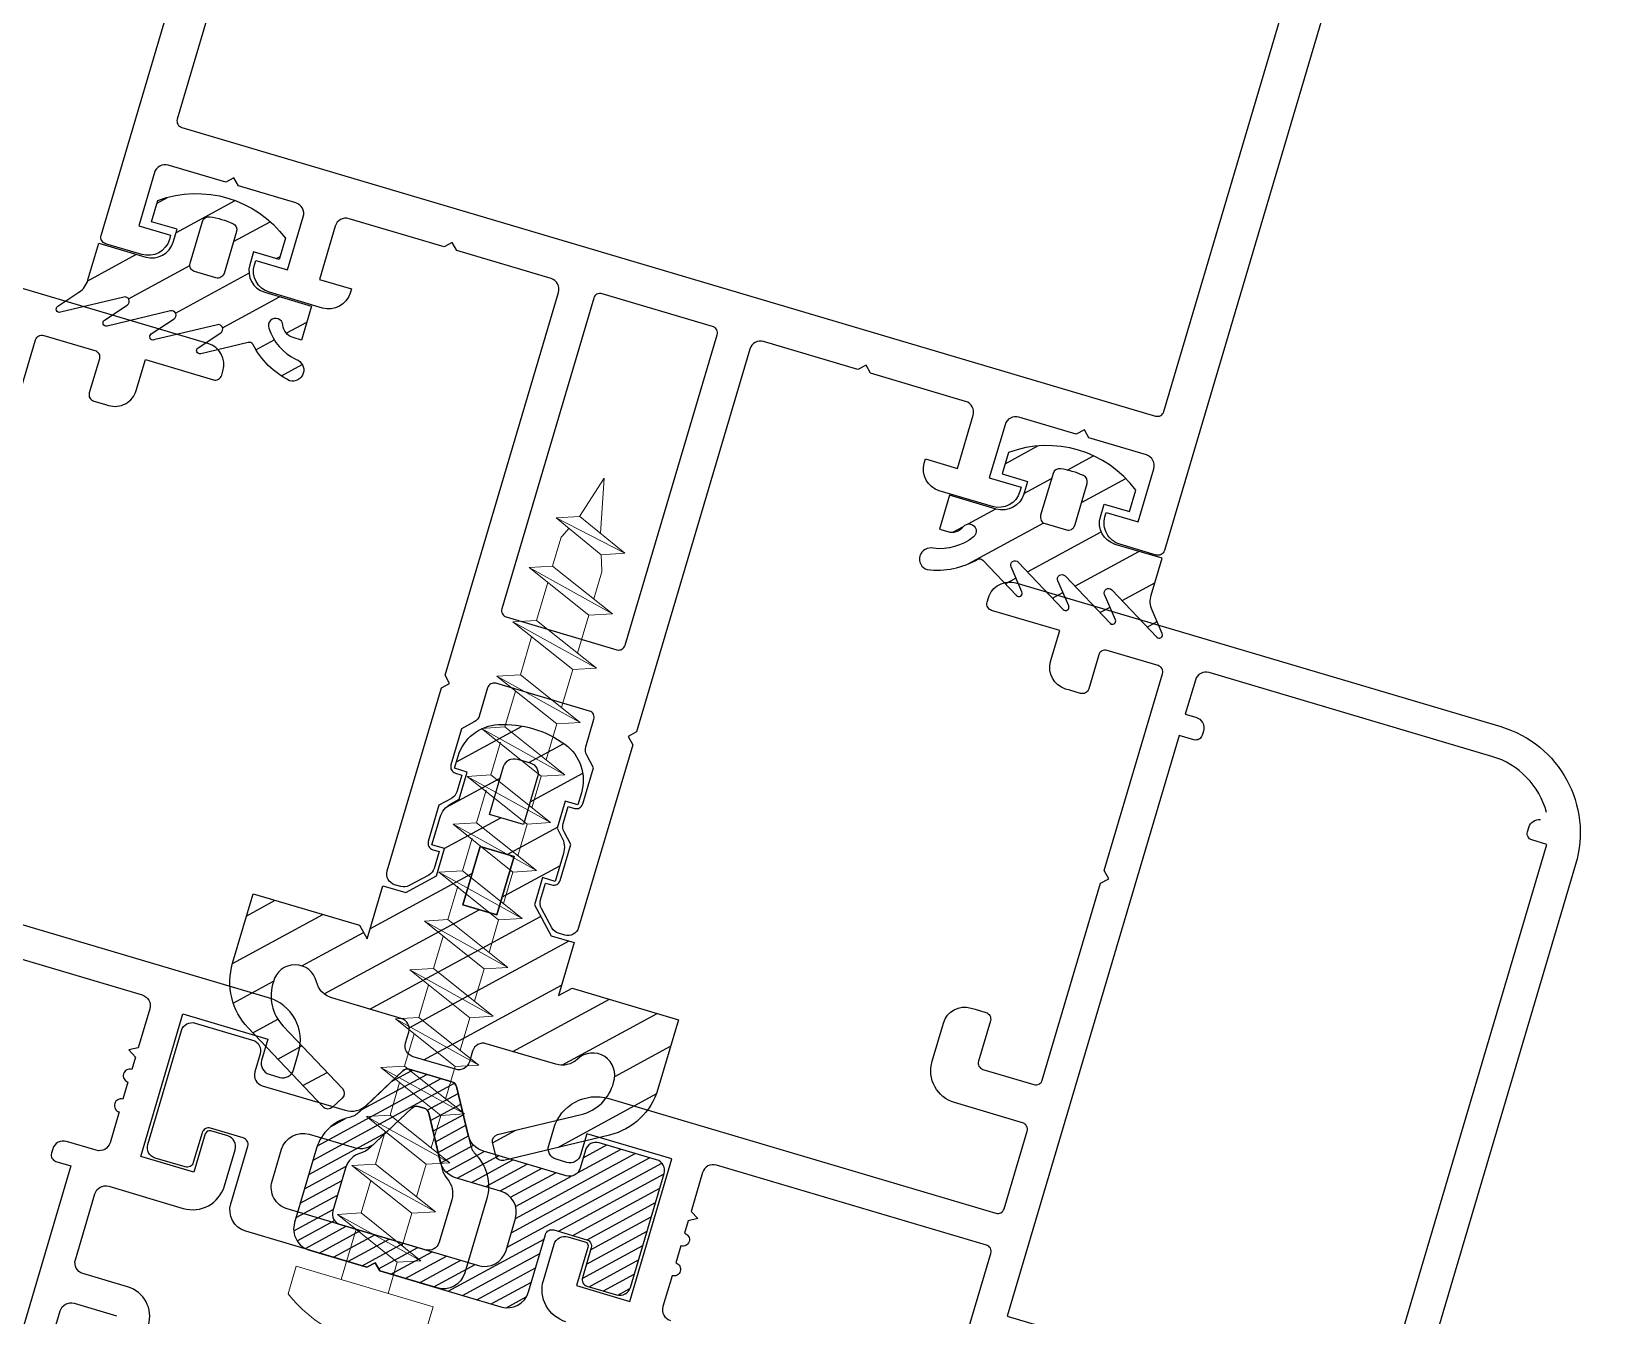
# Model space of a CAD drawing. Header units: millimetres. Extents: x 62878 to 70819, y -67946 to -61850.
# Drawn here: x 67049.31 to 67056.39, y -67027.16 to -67021.37 of the extents above; entities that cross this region are included whole.
import ezdxf

# ---------------------------------------------------------------- set-up
doc = ezdxf.new("R2010")
doc.units = ezdxf.units.MM
doc.layers.add('DOGRAMA', color=171, linetype='Continuous', lineweight=0)
pattern_1 = [(28.49895813237898, (66948.84403306528, -66984.1497332581), (-0.075746416285702, 0.1395135940325284), [])]

# ---------------------------------------------------------------- blocks, each defined once
blk = doc.blocks.new('a2we')
at = {"lineweight": 5, "ltscale": 0.5}
for p, q in [((-196.0144480926461, -415.2868589025547), (-196.5925912144022, -417.2488821181558)), ((-196.0144480926461, -415.2868589025547), (-195.4639709594615, -417.7110762494052)), ((-197.5747968978259, -417.6063757508618), (-196.5747276986959, -417.2423803302317)), ((-196.5747276986959, -417.2423803302317), (-194.1582851917165, -418.2620245979042)), ((-194.1582851917165, -418.2620245979042), (-197.5747968978259, -417.6063757508618)), ((-195.1583543907882, -418.6260200186506), (-197.5747968978259, -417.6063757508618)), ((-196.8896500078097, -417.895480952812), (-197.0961171580722, -418.3448917148726)), ((-197.1143788935161, -419.7428166739272), (-197.1143788935161, -418.4283854465556)), ((-194.1582851917165, -418.2620245979042), (-195.1583543907882, -418.6260200186506)), ((-195.1583543907882, -418.6260200186506), (-194.9264251741961, -419.2953524503964)), ((-194.9154016761394, -420.634479622855), (-194.9154016761394, -419.3608343693425)), ((-198.1144480926461, -420.1068120946153), (-197.1143788935161, -419.7428166739268)), ((-194.9154016761721, -421.4039929561312), (-198.1144480926461, -420.1068120946153)), ((-193.9153324771005, -421.0399975355008), (-198.1144480926461, -420.1068120946153)), ((-197.1143788935161, -419.7428166739268), (-193.9153324771005, -421.0399975355008)), ((-197.1143788935161, -419.7428166739268), (-193.9153324771005, -421.0399975355008)), ((-197.1143788935161, -422.2969096404012), (-197.1143788935162, -420.512330007273)), ((-193.9153324771005, -421.0399975355008), (-194.9154016761721, -421.4039929561312)), ((-194.9154016761721, -423.1885725893157), (-194.9154016761721, -421.4039929561312)), ((-198.1144480926461, -422.6609050610894), (-197.1143788935161, -422.2969096404012)), ((-197.1143788935161, -422.2969096404012), (-193.9153324771005, -423.594090501975)), ((-197.1143788935161, -422.2969096404012), (-193.9153324771005, -423.594090501975)), ((-194.9154016761721, -423.9580859226053), (-198.1144480926461, -422.6609050610894)), ((-193.9153324771005, -423.594090501975), (-198.1144480926461, -422.6609050610894)), ((-197.1143788935161, -424.8510026068752), (-197.1143788935162, -423.0664229737469)), ((-193.9153324771005, -423.594090501975), (-194.9154016761721, -423.9580859226053)), ((-194.9154016761721, -425.7426655557898), (-194.9154016761721, -423.9580859226053)), ((-198.1144480926461, -425.2149980275636), (-197.1143788935161, -424.8510026068752)), ((-194.9154016761721, -426.5121788890793), (-198.1144480926461, -425.2149980275636)), ((-193.9153324771005, -426.1481834684492), (-198.1144480926461, -425.2149980275636)), ((-197.1143788935161, -424.8510026068752), (-193.9153324771005, -426.1481834684492)), ((-197.1143788935161, -424.8510026068752), (-193.9153324771005, -426.1481834684492)), ((-197.1143788935161, -427.3050955733496), (-197.1143788935162, -425.6205159402211)), ((-193.9153324771005, -426.1481834684492), (-194.9154016761721, -426.5121788890793)), ((-194.9154016761721, -428.1967585222638), (-194.9154016761721, -426.5121788890793)), ((-198.1144480926461, -427.669090994038), (-197.1143788935161, -427.3050955733496)), ((-197.1143788935161, -427.3050955733496), (-193.9153324771005, -428.6022764349236)), ((-197.1143788935161, -427.3050955733496), (-193.9153324771005, -428.6022764349236)), ((-194.9154016761721, -428.9662718555534), (-198.1144480926461, -427.669090994038)), ((-193.9153324771005, -428.6022764349236), (-198.1144480926461, -427.669090994038)), ((-197.1143788935161, -429.5591885398237), (-197.1143788935161, -428.0237477951896)), ((-193.9153324771005, -428.6022764349236), (-194.9154016761721, -428.9662718555534)), ((-194.9154016761721, -430.450851488738), (-194.9154016761721, -428.9662718555534)), ((-198.1144480926461, -429.9231839605702), (-197.1143788935161, -429.5591885398237)), ((-194.9154016761721, -431.2203648220857), (-198.1144480926461, -429.9231839605702)), ((-193.9153324771005, -430.8563694013976), (-198.1144480926461, -429.9231839605702)), ((-197.1143788935161, -429.5591885398237), (-193.9153324771005, -430.8563694013976)), ((-197.1143788935161, -429.5591885398237), (-193.9153324771005, -430.8563694013976)), ((-197.1143788935161, -431.8132815063559), (-197.1143788935161, -430.2778407616635)), ((-193.9153324771005, -430.8563694013976), (-194.9154016761721, -431.2203648220857)), ((-194.9154016761721, -432.7049444552304), (-194.9154016761721, -431.2203648220857)), ((-198.1144480926461, -432.177276926986), (-197.1143788935161, -431.8132815063559)), ((-194.9154016761721, -433.4744577885599), (-198.1144480926461, -432.177276926986)), ((-193.9153324771005, -433.1104623678716), (-198.1144480926461, -432.177276926986)), ((-197.1143788935161, -431.8132815063559), (-193.9153324771005, -433.1104623678716)), ((-197.1143788935161, -431.8132815063559), (-193.9153324771005, -433.1104623678716)), ((-197.1143788935161, -434.0673744728301), (-197.1143788935161, -432.5319337281958)), ((-193.9153324771005, -433.1104623678716), (-194.9154016761721, -433.4744577885599)), ((-194.9154016761721, -434.9590374217446), (-194.9154016761721, -433.4744577885599)), ((-198.1144480926461, -434.4313698935184), (-197.1143788935161, -434.0673744728301)), ((-194.9154016761721, -435.7285507550341), (-198.1144480926461, -434.4313698935184)), ((-193.9153324771005, -435.364555334404), (-198.1144480926461, -434.4313698935184)), ((-197.1143788935161, -434.0673744728301), (-193.9153324771005, -435.364555334404)), ((-197.1143788935161, -434.0673744728301), (-193.9153324771005, -435.364555334404)), ((-197.1143788935161, -436.3642339800811), (-197.1143788935161, -434.7860266946118)), ((-193.9153324771005, -435.364555334404), (-194.9154016761721, -435.7285507550341)), ((-194.9154016761721, -437.2558969289955), (-194.9154016761721, -435.7285507550341)), ((-198.1144480926461, -436.7282294008277), (-197.1143788935161, -436.3642339800811)), ((-197.1143788935161, -436.3642339800811), (-193.9153324771005, -437.6614148416551)), ((-197.1143788935161, -436.3642339800811), (-193.9153324771005, -437.6614148416551)), ((-194.9154016761721, -438.0254102623434), (-198.1144480926461, -436.7282294008277)), ((-193.9153324771005, -437.6614148416551), (-198.1144480926461, -436.7282294008277)), ((-197.1143788935161, -438.6610934873901), (-197.1143788935161, -437.1337473134849)), ((-193.9153324771005, -437.6614148416551), (-194.9154016761721, -438.0254102623434)), ((-198.1144480926461, -439.0250889080787), (-197.1143788935161, -438.6610934873901)), ((-197.1143788935161, -438.6610934873901), (-193.9153324771005, -439.9582743489061)), ((-197.1143788935161, -438.6610934873901), (-193.9153324771005, -439.9582743489061)), ((-194.9154016761721, -439.5527564362646), (-194.9154016761721, -438.0254102623434)), ((-194.9154016761721, -440.3222697695944), (-198.1144480926461, -439.0250889080787)), ((-193.9153324771005, -439.9582743489061), (-198.1144480926461, -439.0250889080787)), ((-197.1143788935161, -440.9579529946993), (-197.1143788935161, -439.430606820736)), ((-193.9153324771005, -439.9582743489061), (-194.9154016761721, -440.3222697695944)), ((-194.9154016761721, -441.849615943574), (-194.9154016761721, -440.3222697695944)), ((-198.1144480926461, -441.3219484153295), (-197.1143788935161, -440.9579529946993)), ((-194.9154016761721, -442.6191292769035), (-198.1144480926461, -441.3219484153295)), ((-193.9153324771005, -442.2551338562151), (-198.1144480926461, -441.3219484153295)), ((-197.1143788935161, -440.9579529946993), (-193.9153324771005, -442.2551338562151)), ((-197.1143788935161, -443.2537258831643), (-197.1143788935161, -441.7274663280053)), ((-193.9153324771005, -442.2551338562151), (-194.9154016761721, -442.6191292769035)), ((-194.9154016761721, -444.1453888320787), (-194.9154016761721, -442.6191292769035)), ((-198.1144480926461, -443.6177213039109), (-197.1143788935161, -443.2537258831643)), ((-194.9154016761721, -444.9149021654266), (-198.1144480926461, -443.6177213039109)), ((-193.9153324771005, -444.5509067447383), (-198.1144480926461, -443.6177213039109)), ((-197.1143788935161, -443.2537258831643), (-193.9153324771005, -444.5509067447383)), ((-197.1143788935161, -445.5538642814245), (-197.1143788935161, -444.0232392165685)), ((-193.9153324771005, -444.5509067447383), (-194.9154016761721, -444.9149021654266)), ((-194.9154016761721, -446.4455272302989), (-194.9154016761721, -444.9149021654266)), ((-198.1144480926461, -445.9178597020545), (-197.1143788935161, -445.5538642814245)), ((-197.1143788935161, -445.5538642814245), (-193.9153324771005, -446.8510451429402)), ((-197.1143788935161, -445.5538642814245), (-193.9153324771005, -446.8510451429402)), ((-193.9153324771005, -446.8510451429402), (-198.1144480926461, -445.9178597020545)), ((-194.9154016761721, -447.2150405636282), (-198.1144480926461, -445.9178597020545)), ((-197.1143788935161, -447.8540026795677), (-197.1143788935161, -446.3233776147298)), ((-193.9153324771005, -446.8510451429402), (-194.9154016761721, -447.2150405636282)), ((-197.1143788935161, -447.8540026795677), (-198.1144480926461, -448.2179981003141)), ((-193.9153324771005, -449.1511835411412), (-197.1143788935161, -447.8540026795677)), ((-194.9154016761721, -448.7456656284821), (-194.9154016761721, -447.2150405636282)), ((-194.9154016761721, -449.5151789618299), (-198.1144480926461, -448.2179981003141)), ((-198.1144480926461, -448.2179981003141), (-193.9153324771005, -449.1511835411412)), ((-197.1143788935161, -450.1541410778275), (-197.1143788935161, -448.6235160129718)), ((-193.9153324770423, -449.1511835411412), (-194.9154016761721, -449.5151789618299)), ((-194.9154016761723, -451.0458040266858), (-194.9154016761721, -449.5151789618299)), ((-198.1144480926461, -450.5181364984577), (-197.1143788935161, -450.1541410778275)), ((-194.9154016761721, -451.8153173600317), (-198.1144480926461, -450.5181364984577)), ((-193.9153324770423, -451.4513219393434), (-198.1144480926461, -450.5181364984577)), ((-197.1143788935161, -450.1541410778275), (-193.9153324770423, -451.4513219393434)), ((-197.1143788935161, -453.2868589025547), (-197.1143788935162, -450.9236544111328)), ((-193.9153324770423, -451.4513219393434), (-194.9154016761721, -451.8153173600317)), ((-194.9154016761721, -453.2868589025547), (-194.9154016761721, -451.8153173600317)), ((-192.7980524524961, -453.2868589025547), (-199.230843732796, -453.2868589025547)), ((-199.230843732796, -454.5827171301502), (-199.230843732796, -453.2868589025547)), ((-192.7980524524961, -454.5827171301502), (-192.7980524524961, -453.2868589025547))]:
    blk.add_line(p, q, dxfattribs=at)
blk.add_lwpolyline([(-196.4690204826777, -455.6637351848848), (-196.1125089353335, -455.3998333582319), (-195.9163872499585, -455.3998333582319), (-195.5598757026143, -455.6637351848848)], dxfattribs=at)
for centre, radius, start, end in [((-196.9143788935627, -418.4283854465556), 0.2, 155.3251238657465, 180), ((-195.115401676151, -419.3608343693425), 0.2, 0, 19.11162363728389), ((-195.6603624057317, -449.5292358589606), 6.187568978619671, 234.757305859688, 262.4904896380407), ((-196.3685337795604, -449.5292358589606), 6.187568978619673, 277.5095103619591, 305.2426941403116)]:
    blk.add_arc(centre, radius, start, end, dxfattribs=at)

msp = doc.modelspace()

# ---------------------------------------------------------------- hatches: boundary and pattern name
at = {"layer": 'DOGRAMA', "lineweight": -2}
h = msp.add_hatch(dxfattribs=at)
h.set_pattern_fill('ANSI31', color=256, scale=0.05, angle=343.5027534101681, style=0)
h.set_pattern_definition(pattern_1)
edge = h.paths.add_edge_path()
edge.add_arc((67049.47376350279, -67022.46032391289), 0.09999999959095332, 303.49895859252, 343.4989585922308)
edge.add_line((67049.56964495964, -67022.48872719), (67049.61880477934, -67022.3227774993))
edge.add_line((67049.61880477934, -67022.3227774993), (67049.82974398552, -67022.38526471081))
edge.add_arc((67049.85814726376, -67022.28938325358), 0.1000000002821917, 253.4989580302519, 343.4989580222577)
edge.add_line((67049.954028721, -67022.31778653183), (67049.97107068647, -67022.26025765769))
edge.add_line((67049.97107068647, -67022.26025765769), (67049.85601293866, -67022.22617372392))
edge.add_line((67049.85601293866, -67022.22617372392), (67049.88441621664, -67022.13029226694))
edge.add_arc((67050.05844747565, -67022.5990279288), 0.4999999998054548, 36.629060481354486, 110.36885577464139, ccw=False)
edge.add_line((67050.45970495851, -67022.30071193483), (67050.43130168057, -67022.39659339206))
edge.add_line((67050.43130168057, -67022.39659339206), (67050.31624393276, -67022.36250945828))
edge.add_line((67050.31624393276, -67022.36250945828), (67050.29920196536, -67022.42003833242))
edge.add_arc((67050.39508342225, -67022.44844161074), 0.09999999997212894, 163.4989579254506, 253.4989579254506)
edge.add_line((67050.36668014392, -67022.54432306763), (67050.5776193501, -67022.60681027894))
edge.add_line((67050.5776193501, -67022.60681027894), (67050.53232322089, -67022.75971723768))
edge.add_line((67050.53232322089, -67022.75971723768), (67050.49446980283, -67022.74850379558))
edge.add_arc((67050.5129319333, -67022.6861808484), 0.06500000005627196, 185.0896228229126, 253.498958340867, ccw=False)
edge.add_arc((67050.4156276773, -67022.69484725835), 0.032689430788008, 5.089622631212044, 198.9292373171548)
edge.add_arc((67050.61485585046, -67022.62933031263), 0.2424115897133368, 198.3014916042385, 243.8082640098336)
edge.add_arc((67050.49238859929, -67022.8944267853), 0.05002797752428687, -105.52888353480108, 71.98435275908491, ccw=False)
edge.add_arc((67050.64400859253, -67022.60947424531), 0.3717812392897796, 206.9989370640722, 243.65045755271132, ccw=False)
edge.add_arc((67050.29638562567, -67022.78975715284), 0.02000000082543623, 35.1132959812627, 103.4989588651079)
edge.add_line((67050.29171707158, -67022.77030966879), (67050.0777574841, -67022.8216727062))
edge.add_arc((67050.07425606935, -67022.80708709385), 0.01499999975637103, 123.49895651654671, 283.4989564882021, ccw=False)
edge.add_line((67050.06597724251, -67022.79457865596), (67050.16864951936, -67022.72662404296))
edge.add_arc((67050.15761108263, -67022.70994612588), 0.02000000009130585, 303.4989589641672, 463.4989589657639)
edge.add_line((67050.15294252869, -67022.69049864258), (67049.86681827882, -67022.7591854949))
edge.add_arc((67049.86331686362, -67022.74459988237), 0.01500000004562122, 123.4989579847884, 283.498957995037, ccw=False)
edge.add_line((67049.8550380363, -67022.73209144444), (67049.95771031317, -67022.66413683168))
edge.add_arc((67049.94667187687, -67022.64745891429), 0.0200000001132222, 303.4989574728423, 463.4989575210166)
edge.add_line((67049.9420033234, -67022.62801143083), (67049.65587907354, -67022.69669828315))
edge.add_arc((67049.65237765835, -67022.68211267062), 0.0150000000422244, 123.4989579847884, 283.49895794098836, ccw=False)
edge.add_line((67049.64409883104, -67022.6696042327), (67049.7467711079, -67022.60164961992))
edge.add_arc((67049.73573267163, -67022.58497170277), 0.01999999988283635, 303.4989577596979, 463.4989577075207)
edge.add_line((67049.73106411815, -67022.56552421954), (67049.44493986826, -67022.63421107164))
edge.add_arc((67049.44143845304, -67022.61962545922), 0.01499999993581879, 123.4989581531839, 283.4989581528849, ccw=False)
edge.add_line((67049.43315962574, -67022.6071170214), (67049.52895568541, -67022.54371349794))
edge = h.paths.add_edge_path(flags=16)
edge.add_line((67050.23928077827, -67022.27024332363), (67050.18343821363, -67022.45875207447))
edge.add_arc((67050.15467377656, -67022.4502310909), 0.03000000001426866, 253.4989577991215, 343.49895779912146, ccw=False)
edge.add_line((67050.146152793, -67022.47899552797), (67050.05027133648, -67022.45059225021))
edge.add_arc((67050.05879232012, -67022.42182781328), 0.02999999990936147, 163.4989575681917, 253.4989575948392, ccw=False)
edge.add_line((67050.03002788319, -67022.41330682962), (67050.0858704469, -67022.22479807875))
edge.add_arc((67050.11463488385, -67022.23331906248), 0.02999999994811339, 81.26539161990382, 163.4989574428482, ccw=False)
edge.add_arc((67050.05844747713, -67022.59902792913), 0.3999999996986565, 65.73252417672069, 81.26539251310533, ccw=False)
edge.add_arc((67050.21051634118, -67022.26172234016), 0.03000000002021262, -16.501041998558378, 65.73252384099823, ccw=False)
h = msp.add_hatch(dxfattribs=at)
h.set_pattern_fill('ANSI31', color=256, scale=0.05, angle=343.5027534101681, style=0)
h.set_pattern_definition(pattern_1)
edge = h.paths.add_edge_path()
edge.add_arc((67054.45959926762, -67023.93729436786), 0.1000000000858201, 163.498957770302, 203.4989577691133, ccw=False)
edge.add_line((67054.3637178107, -67023.90889108925), (67054.41287763134, -67023.74294139857))
edge.add_line((67054.41287763134, -67023.74294139857), (67054.20193842513, -67023.68045418682))
edge.add_arc((67054.23034170335, -67023.58457273006), 0.09999999981762309, 163.4989579680911, 253.4989579600968, ccw=False)
edge.add_line((67054.1344602466, -67023.55616945185), (67054.15150221303, -67023.4986405777))
edge.add_line((67054.15150221303, -67023.4986405777), (67054.26655996178, -67023.53272451124))
edge.add_line((67054.26655996178, -67023.53272451124), (67054.29496323975, -67023.43684305425))
edge.add_arc((67053.89370575687, -67023.73515904824), 0.4999999998386305, 36.62906048303601, 110.3688557750438)
edge.add_line((67053.71967449784, -67023.26642338636), (67053.69127121987, -67023.36230484334))
edge.add_line((67053.69127121987, -67023.36230484334), (67053.80632896768, -67023.39638877688))
edge.add_line((67053.80632896768, -67023.39638877688), (67053.78928700127, -67023.45391765123))
edge.add_arc((67053.69340554417, -67023.4255143729), 0.100000000185551, 253.49895795297869, 343.49895795297874, ccw=False)
edge.add_line((67053.66500226583, -67023.52139583), (67053.45406306058, -67023.45890861873))
edge.add_line((67053.45406306058, -67023.45890861873), (67053.4087669313, -67023.61181557724))
edge.add_line((67053.4087669313, -67023.61181557724), (67053.4466203503, -67023.62302901935))
edge.add_arc((67053.4650824808, -67023.56070607272), 0.06499999953434005, 253.498958177823, 321.9082936870603)
edge.add_arc((67053.54196643972, -67023.62097282732), 0.03268943105639296, -51.93132049028799, 141.9082941430691, ccw=False)
edge.add_arc((67053.41056866538, -67023.45751347399), 0.2424115902947105, 263.18965223784676, 308.6964246446765, ccw=False)
edge.add_arc((67053.36888594583, -67023.74654101346), 0.05002797738326342, 75.01356340335316, 252.5267996913516)
edge.add_arc((67053.39693469103, -67023.42498255864), 0.3717812385038547, 263.3474586638661, 299.9989791538808)
edge.add_arc((67053.59027434865, -67023.7655165956), 0.02000000116971807, 43.49895833962859, 111.8846212508839, ccw=False)
edge.add_line((67053.6047820872, -67023.75174976703), (67053.75624357513, -67023.91136268663))
edge.add_arc((67053.76712437873, -67023.90103756581), 0.01500000023260186, 223.4989574990357, 383.4989573937794)
edge.add_line((67053.78088038889, -67023.89505658), (67053.73178701373, -67023.78214393088))
edge.add_arc((67053.75012835998, -67023.77416928297), 0.01999999978658527, 43.49895853237962, 203.498958529083, ccw=False)
edge.add_line((67053.7646360975, -67023.7604024553), (67053.96718278134, -67023.97384989816))
edge.add_arc((67053.97806358448, -67023.96352477743), 0.01499999983471715, 223.4989584814648, 383.4989584598241)
edge.add_line((67053.99181959417, -67023.95754379152), (67053.94272621808, -67023.84463114264))
edge.add_arc((67053.96106756483, -67023.83665649458), 0.02000000030414372, 43.498958363941426, 203.49895838446, ccw=False)
edge.add_line((67053.97557530276, -67023.8228896666), (67054.17812198661, -67024.03633710991))
edge.add_arc((67054.18900278975, -67024.02601198919), 0.01499999982470047, 223.4989584411447, 383.4989584376609)
edge.add_line((67054.20275879945, -67024.02003100328), (67054.1536654243, -67023.90711835392))
edge.add_arc((67054.17200677055, -67023.89914370602), 0.01999999978658527, 43.498958530835296, 203.498958529083, ccw=False)
edge.add_line((67054.18651450805, -67023.88537687836), (67054.38906119188, -67024.0988243212))
edge.add_arc((67054.39994199548, -67024.0884992004), 0.01500000022258517, 223.4989574587156, 383.4989574447539)
edge.add_line((67054.41369800564, -67024.08251821458), (67054.36789253478, -67023.97716760662))
edge = h.paths.add_edge_path(flags=16)
edge.add_line((67053.92112872814, -67023.36092919839), (67053.86528616349, -67023.54943794926))
edge.add_arc((67053.8940506003, -67023.55795893284), 0.02999999976725529, 163.4989576303843, 253.4989576570318)
edge.add_line((67053.88552961673, -67023.58672336965), (67053.9814110742, -67023.61512664764))
edge.add_arc((67053.98993205765, -67023.58636221045), 0.0300000000928236, 253.4989580754522, 343.4989581020998)
edge.add_line((67054.01869649484, -67023.59488319389), (67054.07453905858, -67023.40637444326))
edge.add_arc((67054.04577462147, -67023.39785345981), 0.03000000002306066, 343.4989580359829, 425.7325238663346)
edge.add_arc((67053.89370575619, -67023.73515904493), 0.3999999966839169, 65.73252379008039, 81.26539212619733)
edge.add_arc((67053.94989316535, -67023.36945018191), 0.03000000014909389, 81.26539213116813, 163.4989579580026)
h = msp.add_hatch(dxfattribs=at)
h.set_pattern_fill('ANSI31', color=256, scale=0.05, angle=343.5027534101681, style=0)
h.set_pattern_definition(pattern_1)
edge = h.paths.add_edge_path(flags=16)
edge.add_arc((67051.49174919253, -67024.69642468246), 0.0499999996228191, 73.49895856737191, 163.4989585673719, ccw=False)
edge.add_line((67051.50595083105, -67024.64848395421), (67051.56347970589, -67024.66552592111))
edge.add_arc((67051.5492780664, -67024.71346664937), 0.04999999989561169, -16.50104248786829, 73.4989575121316, ccw=False)
edge.add_line((67051.59721879466, -67024.72766828885), (67051.53331141948, -67024.94340156716))
edge.add_line((67051.53331141948, -67024.94340156716), (67051.3799010881, -67024.89795632228))
edge.add_line((67051.3799010881, -67024.89795632228), (67051.44380846428, -67024.68222304394))
h.paths.add_polyline_path([(67051.3372961716, -67025.04177850776), (67051.49070650298, -67025.08722375262), (67051.41259748826, -67025.35089775921), (67051.25918715783, -67025.30545251457)], flags=16)
edge = h.paths.add_edge_path()
edge.add_arc((67051.60291695279, -67024.74364011997), 0.1999999999047575, -16.501041934355783, 54.06517694603622, ccw=False)
edge.add_line((67051.79467986667, -67024.80044667613), (67051.77868756096, -67024.85443219249))
edge.add_line((67051.77868756096, -67024.85443219249), (67051.72115868606, -67024.8373902256))
edge.add_line((67051.72115868606, -67024.8373902256), (67051.6847217487, -67024.96039105403))
edge.add_line((67051.6847217487, -67024.96039105403), (67051.7054447543, -67024.99855973896))
edge.add_arc((67051.61756217532, -67025.04627401698), 0.1000000000767916, -16.501041865521813, 28.498958134154577, ccw=False)
edge.add_line((67051.71344363241, -67025.07467729498), (67051.67643575964, -67025.19960543781))
edge.add_line((67051.67643575964, -67025.19960543781), (67051.61890688573, -67025.18256347092))
edge.add_line((67051.61890688573, -67025.18256347092), (67051.58246994739, -67025.30556429933))
edge.add_line((67051.58246994739, -67025.30556429933), (67051.65785368704, -67025.44440989647))
edge.add_line((67051.65785368704, -67025.44440989647), (67051.76167822344, -67025.47516617949))
edge.add_line((67051.76167822344, -67025.47516617949), (67051.69067002897, -67025.71486982172))
edge.add_line((67051.69067002897, -67025.71486982172), (67051.75281239668, -67025.68113073245))
edge.add_line((67051.75281239668, -67025.68113073245), (67052.23221968111, -67025.82314712238))
edge.add_line((67052.23221968111, -67025.82314712238), (67052.13939993744, -67026.13648040246))
edge.add_arc((67051.85175556659, -67026.05127056917), 0.2999999996224501, 283.4989582421646, 343.49895824215866, ccw=False)
edge.add_line((67051.92178387173, -67026.34298281824), (67051.4440738351, -67026.45766166307))
edge.add_arc((67051.43707100456, -67026.42849043832), 0.02999999980711906, 193.4989583539555, 283.4989583539556, ccw=False)
edge.add_line((67051.40789977982, -67026.43549326886), (67051.39389411942, -67026.37715081892))
edge.add_arc((67051.42306534464, -67026.37014798862), 0.03000000021971686, 103.49895773450493, 193.4989577074805, ccw=False)
edge.add_line((67051.41606251433, -67026.3409767634), (67051.79272046164, -67026.25055643453))
edge.add_arc((67051.74603492548, -67026.05608160139), 0.2000000000324784, 283.498958046069, 345.4185553871251)
edge.add_arc((67051.84516456295, -67026.07351993803), 0.1000000000751829, 340.784110449632, 493.4989580409759)
edge.add_arc((67051.70749628567, -67025.92844255993), 0.1000000004453029, 253.4989581090035, 313.4989581115193, ccw=False)
edge.add_line((67051.67909300752, -67026.02432401736), (67051.36575727808, -67025.93150354811))
edge.add_arc((67051.35155563884, -67025.9794442766), 0.05000000004858834, 73.4989578597171, 163.4989578549808)
edge.add_line((67051.30361491037, -67025.96524263737), (67051.28941749386, -67026.01316911318))
edge.add_arc((67051.24147676524, -67025.99896747406), 0.05000000014109587, 253.4989580302519, 343.4989580302519, ccw=False)
edge.add_line((67051.22727512612, -67026.04690820268), (67051.03551221214, -67025.99010164673))
edge.add_arc((67051.04971385101, -67025.94216091814), 0.05000000004292593, 163.4989582765951, 253.4989582925836, ccw=False)
edge.add_line((67051.00177312242, -67025.92795927926), (67051.01597053988, -67025.88003280388))
edge.add_arc((67050.96802981116, -67025.86583116489), 0.05000000020156499, 343.4989582073025, 433.4989582073026)
edge.add_line((67050.98223145015, -67025.81789043617), (67050.6688957198, -67025.72506996695))
edge.add_arc((67050.69729899816, -67025.62918851025), 0.09999999979901172, 193.4989578790634, 253.49895787867598, ccw=False)
edge.add_arc((67050.50282416494, -67025.67587404628), 0.1000000002760432, 13.49895813037763, 166.21380572377)
edge.add_arc((67050.5954574415, -67025.71524226555), 0.2000000002546627, 161.5793608537717, 223.4989581981594)
edge.add_line((67050.45038006388, -67025.85291054296), (67050.7170153395, -67026.13389572994))
edge.add_arc((67050.69525373308, -67026.15454597195), 0.03000000014560936, -46.50104094375871, 43.498959036081374, ccw=False)
edge.add_line((67050.7159039751, -67026.17630757837), (67050.67238076158, -67026.2176080612))
edge.add_arc((67050.65173051947, -67026.1958464542), 0.03000000063795689, 223.4989583928527, 313.4989584119832, ccw=False)
edge.add_line((67050.62996891246, -67026.2164966963), (67050.2917991025, -67025.86012709248))
edge.add_arc((67050.50941516922, -67025.65362467662), 0.3000000004180085, 163.4989581252976, 223.4989581246184, ccw=False)
edge.add_line((67050.22177079777, -67025.5684148425), (67050.31459054147, -67025.25508156243))
edge.add_line((67050.31459054147, -67025.25508156243), (67050.79399782591, -67025.39709795239))
edge.add_line((67050.79399782591, -67025.39709795239), (67050.82773691564, -67025.45924032007))
edge.add_line((67050.82773691564, -67025.45924032007), (67050.89874511014, -67025.21953667715))
edge.add_line((67050.89874511014, -67025.21953667715), (67051.0025696475, -67025.25029296016))
edge.add_line((67051.0025696475, -67025.25029296016), (67051.14141524462, -67025.17490922028))
edge.add_line((67051.14141524462, -67025.17490922028), (67051.17785218294, -67025.05190839186))
edge.add_line((67051.17785218294, -67025.05190839186), (67051.12032330906, -67025.03486642546))
edge.add_line((67051.12032330906, -67025.03486642546), (67051.15733118182, -67024.9099382824))
edge.add_arc((67051.25321263842, -67024.93834156038), 0.09999999959387987, 118.49895806508209, 163.4989580699492, ccw=False)
edge.add_line((67051.20549836074, -67024.85045898176), (67051.24366704593, -67024.8297359752))
edge.add_line((67051.24366704593, -67024.8297359752), (67051.2801039833, -67024.70673514677))
edge.add_line((67051.2801039833, -67024.70673514677), (67051.22257510941, -67024.6896931801))
edge.add_line((67051.22257510941, -67024.6896931801), (67051.23856741609, -67024.63570766352))
edge.add_arc((67051.43033032982, -67024.6925142194), 0.1999999996833394, 92.9327392498273, 163.4989581337458, ccw=False)
edge.add_arc((67051.44417008582, -67024.96265994248), 0.4705000006989682, 54.06517702082709, 92.93273925625351, ccw=False)
at = {"layer": 'DOGRAMA', "lineweight": -2, "ltscale": 5}
h = msp.add_hatch(dxfattribs=at)
h.set_pattern_fill('ANSI31', color=256, scale=0.015, angle=343.5027534101681, style=0)
h.set_pattern_definition([(28.49895813237898, (66948.84403306528, -66984.1497332581), (-0.02272392488571056, 0.04185407820975854), [])])
edge = h.paths.add_edge_path(flags=16)
edge.add_line((67051.08513215493, -67026.2224457235), (67051.05897844202, -67026.21469812359))
edge.add_arc((67051.05045745829, -67026.24346256118), 0.03000000056202727, 73.4989577901785, 133.4989577983475)
edge.add_line((67051.02980721647, -67026.22170095402), (67050.84094667478, -67026.40091638957))
edge.add_arc((67050.77211253662, -67026.32837770064), 0.09999999983621549, 285.6399998105809, 313.4989579254459, ccw=False)
edge.add_arc((67050.82603097017, -67026.5209726187), 0.1000000000131009, 105.6400000241521, 163.4989581409941)
edge.add_line((67050.73014951314, -67026.49256934073), (67050.67328835122, -67026.68451659085))
edge.add_arc((67050.72122907967, -67026.69871822963), 0.04999999989255331, 163.4989583458876, 253.4989583458876)
edge.add_line((67050.70702744089, -67026.74665895809), (67051.33025691201, -67026.93128026523))
edge.add_arc((67051.35866018965, -67026.83539880835), 0.09999999976391497, 253.4989582988119, 343.4989582988119)
edge.add_line((67051.45454164653, -67026.863802086), (67051.49720116996, -67026.71979556484))
edge.add_arc((67051.40131971274, -67026.69139228709), 0.1000000001318428, 343.4989582916938, 433.4989582916938)
edge.add_line((67051.42972299049, -67026.59551082987), (67051.22712952949, -67026.53549590519))
edge.add_arc((67051.2555328074, -67026.43961444768), 0.1000000004522268, 193.4989582607391, 253.4989582591146, ccw=False)
edge.add_line((67051.15829539049, -67026.46295721622), (67051.10578239587, -67026.24420733027))
edge.add_arc((67051.07661117111, -67026.25121016013), 0.02999999966501526, 13.49895710434888, 73.49895710929815)
edge = h.paths.add_edge_path()
edge.add_line((67051.6697877917, -67026.77092146502), (67051.81840405069, -67026.81494654594))
edge.add_arc((67051.80988306704, -67026.8437109829), 0.02999999992744728, -16.501042450561897, 73.49895757608562, ccw=False)
edge.add_line((67051.83864750399, -67026.85223196656), (67051.79888291535, -67026.9864660064))
edge.add_arc((67051.82764735233, -67026.99498699007), 0.02999999995948568, 163.4989575652259, 253.498957557332)
edge.add_line((67051.81912636866, -67027.02375142704), (67051.95336040869, -67027.06351601589))
edge.add_arc((67051.9675620478, -67027.01557528728), 0.05000000012301006, 253.4989580415041, 343.4989580415041)
edge.add_line((67052.0155027764, -67027.02977692639), (67052.16746031347, -67026.51681113144))
edge.add_arc((67052.11951958487, -67026.50260949257), 0.05000000005687852, 343.4989582973199, 433.4989582973199)
edge.add_line((67052.13372122374, -67026.45466876397), (67051.8748412902, -67026.37797991322))
edge.add_arc((67051.8606396511, -67026.42592064182), 0.05000000012301006, 73.49895804150408, 163.4989580415041)
edge.add_line((67051.8126989225, -67026.41171900272), (67051.78855613587, -67026.49321824123))
edge.add_arc((67051.74061540715, -67026.47901660224), 0.05000000020156499, 253.49895820730262, 343.49895820730256, ccw=False)
edge.add_line((67051.72641376816, -67026.52695733096), (67051.35277022349, -67026.41627167993))
edge.add_arc((67051.38117350139, -67026.32039022249), 0.1000000003824639, 193.4989582442022, 253.4989582472738, ccw=False)
edge.add_line((67051.28393608454, -67026.343732991), (67051.2314230908, -67026.12498310501))
edge.add_arc((67051.20225186607, -67026.13198593489), 0.02999999964011227, 13.49895714434811, 73.49895715469924)
edge.add_line((67051.21077284985, -67026.10322149827), (67051.01854758098, -67026.04627797788))
edge.add_arc((67051.01002659753, -67026.07504241454), 0.02999999959053042, 73.49895779127291, 133.4989577892481)
edge.add_line((67050.98937635639, -67026.05328080808), (67050.79358822547, -67026.23907004096))
edge.add_arc((67050.72475408655, -67026.16653135199), 0.1000000003887504, 283.01028651410866, 313.49895822272504, ccw=False)
edge.add_arc((67050.792291881, -67026.45883025143), 0.2000000000976637, 103.0102863669909, 163.4989580782241)
edge.add_line((67050.60052896693, -67026.40202369525), (67050.50106288749, -67026.73779313063))
edge.add_arc((67050.59694434481, -67026.76619640848), 0.1000000002584435, 163.4989582523113, 253.4989582603055)
edge.add_line((67050.56854106697, -67026.86207786581), (67050.82742100049, -67026.93876671609))
edge.add_line((67050.82742100049, -67026.93876671609), (67050.86470642113, -67026.91852326259))
edge.add_line((67050.86470642113, -67026.91852326259), (67050.88494987441, -67026.95580868298))
edge.add_line((67050.88494987441, -67026.95580868298), (67051.43147417935, -67027.11770736767))
edge.add_arc((67051.45987745746, -67027.02182591033), 0.1000000003426609, 253.4989581187772, 343.4989581187773)
edge.add_line((67051.5557589148, -67027.05022918843), (67051.63250237107, -67026.79116491853))
edge.add_arc((67051.66126680814, -67026.7996859021), 0.03000000001426866, 73.49895779912151, 163.4989577991215, ccw=False)

# ---------------------------------------------------------------- linework, layer by layer
at = {"layer": 'DOGRAMA', "lineweight": -2, "ltscale": 0.5}
for points in [[(67057.41683390256, -67013.60243211153), (67054.42312840343, -67023.70833768115, -0.4142135623732619), (67054.3858429828, -67023.7285811349), (67054.22284450577, -67023.68029556214, -0.4142135623730951), (67054.15536632635, -67023.55601082716), (67054.16104698303, -67023.53683453587), (67054.3048691678, -67023.57943945283), (67054.37587736326, -67023.33973581038, 0.4142135623730951), (67054.34213827256, -67023.27759344266), (67054.08325833907, -67023.20090459216), (67054.06301488576, -67023.16361917152), (67054.02572946512, -67023.18386262527), (67053.76684953162, -67023.107173775, 0.4142135623730951), (67053.70470716387, -67023.14091286424), (67053.63369896845, -67023.38061650669), (67053.77752115417, -67023.42322142393), (67053.7718404984, -67023.44239771523, -0.4142135623728953), (67053.64755576293, -67023.50987589422), (67053.40785212166, -67023.43886769925, -0.4142135623729619), (67053.34037394219, -67023.31458296427), (67053.346054598, -67023.295406673), (67053.48987678274, -67023.33801158999), (67053.5608849782, -67023.09830794751, 0.4142135623731395), (67053.52714588848, -67023.03616557979), (67053.09869094133, -67022.9092429675), (67053.07844748802, -67022.8719575471), (67053.04116206741, -67022.89220100107), (67052.61627204687, -67022.76633443915, 0.4142135623730951), (67052.55412967915, -67022.80007352843), (67052.04287067545, -67024.52593975507), (67052.00558525481, -67024.54618320857), (67052.02582870901, -67024.58346862897), (67051.78156051872, -67025.40804915945, -0.4142135623730951), (67051.71941815098, -67025.44178824895), (67051.69133512248, -67025.43346912139, -0.1989123673795887), (67051.66159547228, -67025.40938553192), (67051.61388119374, -67025.32150295303, -0.1989123673797732), (67051.60988175517, -67025.28344417478), (67051.63240252127, -67025.20742041802), (67051.66116695819, -67025.21594140146, 0.4142135623730951), (67051.69845237883, -67025.19569794749), (67051.74673795202, -67025.03269947068), (67051.71613299412, -67024.97632970772, -0.1989123673797732), (67051.71213355553, -67024.93827092944), (67051.73465432254, -67024.86224717267), (67051.76341875951, -67024.87076815612, 0.4142135623729841), (67051.80070418015, -67024.85052470214), (67051.84898975244, -67024.68752622513), (67051.81838479542, -67024.63115646238, -0.1989123673797501), (67051.81438535587, -67024.59309768437), (67051.85110776147, -67024.46913319887, 0.4142135623729288), (67051.83086430817, -67024.4318477782), (67051.40898589764, -67024.30687335542, 0.4142135623725959), (67051.371700477, -67024.32711680894), (67051.33497807148, -67024.45108129444, -0.1989123673796753), (67051.31089448152, -67024.48082094488), (67051.2545247183, -67024.5114259019), (67051.206239146, -67024.67442437891, 0.4142135623736503), (67051.2264826002, -67024.71170979932), (67051.25524703716, -67024.72023078254), (67051.23272627016, -67024.79625453976, -0.1989123673797502), (67051.20864268113, -67024.82599418997), (67051.15227291794, -67024.85659914723), (67051.10398734562, -67025.01959762424, 0.4142135623732063), (67051.12423079892, -67025.05688304463), (67051.15299523587, -67025.06540402808), (67051.13047446977, -67025.14142778485, -0.1989123673796753), (67051.10639088074, -67025.17116743553), (67051.01850830141, -67025.21888171336, -0.1989123673797207), (67050.9804495227, -67025.2228811524), (67050.9523664942, -67025.21456202485, -0.4142135623730951), (67050.91862740541, -67025.15241965759), (67051.16289559568, -67024.32783912735), (67051.20018101632, -67024.30759567337), (67051.17993756305, -67024.27031025273), (67051.69119656678, -67022.54444402656, 0.4142135623730951), (67051.65745747703, -67022.48230165907), (67051.23256745652, -67022.35643509695), (67051.21232400322, -67022.31914967652), (67051.17503858262, -67022.33939313052), (67050.74658363545, -67022.2124705182, 0.4142135623730951), (67050.68444126772, -67022.2462096077), (67050.61343307325, -67022.4859132504), (67050.75725525804, -67022.52851816715), (67050.75157460224, -67022.54769445893, -0.4142135623729619), (67050.62728986776, -67022.61517263767), (67050.3875862255, -67022.54416444295, -0.4142135623728953), (67050.32010804606, -67022.41987970799), (67050.32578870183, -67022.40070341622), (67050.46961088662, -67022.44330833317), (67050.54061908205, -67022.20360469073, 0.4142135623730951), (67050.50687999229, -67022.14146232302), (67050.24800005878, -67022.06477347297), (67050.22775660548, -67022.02748805234), (67050.19047118485, -67022.04773150607), (67049.93159125041, -67021.97104265534, 0.4142135623730951), (67049.8694488836, -67022.00478174485), (67049.79844068819, -67022.24448538752), (67049.9422628739, -67022.28709030426), (67049.9365822181, -67022.30626659605, -0.4142135623728953), (67049.81229748265, -67022.3737447748), (67049.64929900566, -67022.3254592025, -0.4142135623729288), (67049.62905555239, -67022.28817378188), (67052.62276105242, -67012.18226821224, -0.4142135623729288)], [(67049.07054550847, -67023.64543813729), (67049.33327582959, -67022.75853466007, -0.4142135623730951), (67049.37056125022, -67022.73829120587), (67049.60067674679, -67022.80645907317, -0.4142135623730951), (67049.620920201, -67022.84374449357), (67049.57547495567, -67022.99715482515, 0.4142135623730951), (67049.5957184099, -67023.03444024578), (67049.64365913814, -67023.04864188454), (67049.66283542948, -67023.05432254009, 0.4142135623730951), (67049.78712016398, -67022.98684436109), (67049.82830491793, -67022.84781624844), (67050.13512557972, -67022.93870673796, 0.4142135623730951), (67050.17241100036, -67022.91846328444), (67050.17809165613, -67022.89928699267, 0.4142135623730951), (67050.11061347759, -67022.7750022577), (67047.92451625685, -67022.12740751983, 0.4142135623730951)], [(67051.7244906943, -67027.1850249711, -0.4142135623730951), (67051.6232734251, -67026.99859786843), (67051.6715589974, -67026.83559939142, -0.4142135623730951), (67051.73370136513, -67026.80186030216), (67051.8104065303, -67026.82458292459, -0.4142135623730951), (67051.82390216674, -67026.8494398712), (67051.7727762666, -67027.02202649412), (67052.0124799088, -67027.09303468883), (67052.20278187201, -67026.45062892714), (67051.81925604309, -67026.3370158152), (67051.79085276512, -67026.43289727217, -0.4142135623730951), (67051.72871039741, -67026.46663636144), (67051.68076966915, -67026.45243472267, -0.4142135623730951), (67051.64703057942, -67026.39029235496), (67051.66975320253, -67026.31358718952, -0.4142135623730951), (67051.91832267249, -67026.17863083129), (67053.66336518948, -67026.69557049083, 0.4142135623730951), (67053.70065061012, -67026.67532703705), (67053.80432257493, -67026.3253597189, 0.4142135623730951), (67053.7840791207, -67026.28807429827), (67053.47725845894, -67026.19718380878, -0.4142135623730951), (67053.37604118974, -67026.01075670656), (67053.42716709085, -67025.83817008366, -0.4142135623730951), (67053.55145182535, -67025.77069190466), (67053.5706281166, -67025.77637256021), (67053.61856884492, -67025.79057419943, -0.4142135623730951), (67053.63881229909, -67025.82785962008), (67053.58484607103, -67026.01003438815, 0.4142135623730951), (67053.60508952432, -67026.04731980877), (67053.83520502184, -67026.11548767585, 0.4142135623730951), (67053.87249044242, -67026.09524422234), (67054.13522076356, -67025.20834074466), (67054.1725061842, -67025.18809729115), (67054.15226273003, -67025.15081187051), (67054.41499305112, -67024.26390839284, 0.4142135623730951), (67054.39474959785, -67024.22662297242), (67054.1646341013, -67024.15845510513, 0.4142135623730951), (67054.12734868066, -67024.17869855934), (67054.08190343622, -67024.33210889046, -0.4142135623730951), (67054.04461801561, -67024.352352344), (67053.99667728643, -67024.33815070499), (67053.97750099513, -67024.33247004969, -0.4142135623730951), (67053.91002281658, -67024.20818531424), (67053.9512075696, -67024.06915720158), (67053.64438690688, -67023.97826671207, -0.4142135623730951), (67053.62414345359, -67023.94098129169), (67053.62982410847, -67023.92180500038, -0.4142135623730951), (67053.75410884389, -67023.85432682114), (67055.94020606371, -67024.5019215595, -0.4142135623730951), (67056.27759695824, -67025.12334523458), (67055.36585173575, -67028.20114000441, -0.4142135623730951)], [(67056.14633747417, -67024.88971493131, 0.2621398995659221), (67055.90044147416, -67024.63615559909), (67054.62521809686, -67024.25839200184, 0.4142135623730951), (67054.56307572915, -67024.29213109157), (67054.51763048473, -67024.4455414227), (67054.5655712121, -67024.45974306167, -0.4142135623730951), (67054.5993103018, -67024.5218854294), (67054.59362964694, -67024.54106172071, -0.4142135623730951), (67054.55634422632, -67024.56130517423), (67054.48922720584, -67024.54142287989), (67053.71381771655, -67027.15898665637), (67055.37256692364, -67027.65036336532), (67056.14797641287, -67025.03279958887), (67056.08085939242, -67025.0129172941, -0.4142135623730951), (67056.06061593819, -67024.97563187369), (67056.06629659489, -67024.95645558239, -0.3618128521052944), (67056.11951941033, -67024.92093700894)], [(67049.84240643829, -67027.20111398103, 0.4142135623730951), (67049.74793698778, -67027.02711535165), (67049.54658592818, -67026.96746846802, -0.4142135623730951), (67049.51284683842, -67026.90532610078), (67049.60089700026, -67026.60809358393, -0.4142135623730951), (67049.663039368, -67026.57435449443), (67049.99862446764, -67026.67376596715, 0.4142135623730951), (67050.18505156986, -67026.57254869865), (67050.23333714218, -67026.40955022162, 0.4142135623730951), (67050.19959805335, -67026.3474078544), (67050.12289288722, -67026.32468523194, 0.4142135623730951), (67050.09803594011, -67026.33818086771), (67050.04691003996, -67026.51076749014), (67049.8072063968, -67026.4397592954), (67049.99750835997, -67025.79735353324), (67050.38103418786, -67025.91096664518), (67050.35263090991, -67026.00684810216, 0.4142135623730951), (67050.38636999871, -67026.06899046987), (67050.4343107279, -67026.08319210888, 0.4142135623730951), (67050.49645309467, -67026.04945301914), (67050.51917571778, -67025.97274785371, 0.4142135623730951), (67050.38421935981, -67025.72417838353), (67048.63917684185, -67025.20723872424, -0.4142135623730951)], [(67049.25437700865, -67027.77784735951), (67049.44467897086, -67027.13544159735, -0.4142135623730951), (67049.50682133858, -67027.10170250783), (67049.69858425258, -67027.15850906383)]]:
    msp.add_lwpolyline(points, format="xyb", dxfattribs=at)
for points in [[(67056.5625686082, -67015.8524611794), (67056.66198008163, -67015.51687607997), (67057.19312137969, -67013.72389283354, 0.4142135623730953), (67057.17287792638, -67013.68660741314), (67052.78150719553, -67012.3857372816, 0.4142135623730951), (67052.7442217749, -67012.40598073533), (67052.21308047592, -67014.1989639813), (67052.11366900249, -67014.53454908123), (67049.972061843, -67021.76401093994, 0.4142135623730951), (67049.99230529624, -67021.80129636057), (67054.38367602805, -67023.10216649233, 0.4142135623722071), (67054.42096144869, -67023.0819230386)], [(67050.27005066036, -67026.35627275133), (67050.12143440323, -67026.31224767018, 0.4142135623730951), (67050.08414898263, -67026.33249112392), (67050.04438439306, -67026.46672516374, -0.4142135623730951), (67050.00709897243, -67026.4869686175), (67049.87286493237, -67026.44720402818, -0.4142135623730951), (67049.83912584354, -67026.38506166093), (67049.99108338065, -67025.87209586552, -0.4142135623730951), (67050.05322574839, -67025.83835677628), (67050.31210568189, -67025.91504562677, -0.4142135623730951), (67050.34584477163, -67025.97718799449), (67050.32170198503, -67026.05868723299, 0.4142135623730951), (67050.35544107476, -67026.12082960023), (67050.72908461938, -67026.23151525126, 0.2679491924311303), (67050.82632203636, -67026.208172483), (67050.98950849767, -67026.05331995308, -0.2679491924310549), (67051.01867972233, -67026.04631712218), (67051.21090499114, -67026.10326064302, -0.2679491924311364), (67051.23155523211, -67026.12502224956), (67051.2945593617, -67026.38747436153, 0.1338222992157564), (67051.3198478022, -67026.43358189822, -0.2702358223096737), (67051.36771276407, -67026.6292890639), (67051.26824668466, -67026.96505849925, -0.4142135623730951), (67051.14396195016, -67027.03253667847), (67050.88508201571, -67026.95584782773), (67050.86483856241, -67026.91856240733), (67050.82755314182, -67026.93880586085), (67050.28102883685, -67026.77690717638, -0.4142135623730951), (67050.21355065831, -67026.65262244143), (67050.29029411552, -67026.39355817174, 0.4142135623731091)], [(67051.6697877917, -67026.77092146502), (67051.81840405069, -67026.81494654594, -0.4142135623730951), (67051.83864750399, -67026.85223196656), (67051.79888291535, -67026.9864660064, 0.4142135623730951), (67051.81912636866, -67027.02375142704), (67051.95336040869, -67027.06351601589, 0.4142135623730951), (67052.0155027764, -67027.02977692639), (67052.16746031347, -67026.51681113144, 0.4142135623730951), (67052.13372122374, -67026.45466876397), (67051.8748412902, -67026.37797991322, 0.4142135623730951), (67051.8126989225, -67026.41171900272), (67051.78855613587, -67026.49321824123, -0.4142135623730951), (67051.72641376816, -67026.52695733096), (67051.35277022349, -67026.41627167993, -0.2679491924311303), (67051.28393608454, -67026.343732991), (67051.2314230908, -67026.12498310501, 0.2679491924310549), (67051.21077284985, -67026.10322149827), (67051.01854758098, -67026.04627797788, 0.2679491924311364), (67050.98937635639, -67026.05328080808), (67050.79358822547, -67026.23907004096, -0.1338222992157564), (67050.74726668492, -67026.26396431866, 0.2702358223096737), (67050.60052896693, -67026.40202369525), (67050.50106288749, -67026.73779313063, 0.4142135623730951), (67050.56854106697, -67026.86207786581), (67050.82742100049, -67026.93876671609), (67050.86470642113, -67026.91852326259), (67050.88494987441, -67026.95580868298), (67051.43147417935, -67027.11770736767, 0.4142135623730951), (67051.5557589148, -67027.05022918843), (67051.63250237107, -67026.79116491853, -0.4142135623731091)], [(67051.05911058333, -67026.21473726809), (67051.08526429621, -67026.22248486827, -0.2679491924311364), (67051.10591453715, -67026.24424647479), (67051.16668938662, -67026.49741221954, 0.1221599187188834), (67051.18886714251, -67026.54014552447, -0.2579611168298657), (67051.20968893982, -67026.6346248754), (67051.1528277779, -67026.82657212552, -0.4142135623730951), (67051.09068541013, -67026.8603112148), (67050.4674559391, -67026.67568990764, -0.4142135623730951), (67050.3999777605, -67026.55140517291), (67050.44263728397, -67026.40739865153, -0.4142135623730951), (67050.56692201845, -67026.33992047251), (67050.76951548041, -67026.39993539719, 0.2679491924311186), (67050.86675289646, -67026.37659262893), (67051.02993935777, -67026.22174009876, -0.2679491924310675)], [(67051.08513215493, -67026.2224457235), (67051.05897844202, -67026.21469812359, 0.2679491924311364), (67051.02980721647, -67026.22170095402), (67050.84094667478, -67026.40091638957, -0.1221599187188834), (67050.7990717532, -67026.42467515964, 0.2579611168298657), (67050.73014951314, -67026.49256934073), (67050.67328835122, -67026.68451659085, 0.4142135623730951), (67050.70702744089, -67026.74665895809), (67051.33025691201, -67026.93128026523, 0.4142135623730951), (67051.45454164653, -67026.863802086), (67051.49720116996, -67026.71979556484, 0.4142135623730951), (67051.42972299049, -67026.59551082987), (67051.22712952949, -67026.53549590519, -0.2679491924311186), (67051.15829539049, -67026.46295721622), (67051.10578239587, -67026.24420733027, 0.2679491924310675)]]:
    msp.add_lwpolyline(points, format="xyb", close=True, dxfattribs=at)
at = {"layer": 'DOGRAMA', "lineweight": -2}
for points in [[(67049.52895568541, -67022.54371349794, 0.176326980708443), (67049.56964495964, -67022.48872719), (67049.61880477934, -67022.3227774993), (67049.82974398552, -67022.38526471081, 0.4142135623726288), (67049.954028721, -67022.31778653183), (67049.97107068647, -67022.26025765769), (67049.85601293866, -67022.22617372392), (67049.88441621664, -67022.13029226694, -0.3333333333332321), (67050.45970495851, -67022.30071193483), (67050.43130168057, -67022.39659339206), (67050.31624393276, -67022.36250945828), (67050.29920196536, -67022.42003833242, 0.4142135623730951), (67050.36668014392, -67022.54432306763), (67050.5776193501, -67022.60681027894), (67050.53232322089, -67022.75971723768), (67050.49446980283, -67022.74850379558, -0.3076847592325163), (67050.44818821855, -67022.69194725167, 1.128701775594264), (67050.38470609274, -67022.70545171465, 0.2012120834862478), (67050.50786108771, -67022.84685157497, -0.9785310008383128), (67050.47899490301, -67022.94262852213, -0.1612998685773607), (67050.31274595155, -67022.77825325046, 0.3075716929248266), (67050.29171707158, -67022.77030966879), (67050.0777574841, -67022.8216727062, -0.8390996311771568), (67050.06597724251, -67022.79457865596), (67050.16864951936, -67022.72662404296, 0.8390996311749109), (67050.15294252869, -67022.69049864258), (67049.86681827882, -67022.7591854949, -0.8390996311813727), (67049.8550380363, -67022.73209144444), (67049.95771031317, -67022.66413683168, 0.8390996311751685), (67049.9420033234, -67022.62801143083), (67049.65587907354, -67022.69669828315, -0.8390996311750223), (67049.64409883104, -67022.6696042327), (67049.7467711079, -67022.60164961992, 0.8390996311790603), (67049.73106411815, -67022.56552421954), (67049.44493986826, -67022.63421107164, -0.8390996311813727), (67049.43315962574, -67022.6071170214)], [(67050.23928077827, -67022.27024332363), (67050.18343821363, -67022.45875207447, -0.414213562374205), (67050.146152793, -67022.47899552797), (67050.05027133648, -67022.45059225021, -0.4142135623730951), (67050.03002788319, -67022.41330682962), (67050.0858704469, -67022.22479807875, -0.3750467088372598), (67050.11919062003, -67022.20366699233, -0.0678788880673013), (67050.22284624926, -67022.23437323839, -0.3750467088370437)], [(67054.36789253478, -67023.97716760662, -0.176326980708443), (67054.3637178107, -67023.90889108925), (67054.41287763134, -67023.74294139857), (67054.20193842513, -67023.68045418682, -0.4142135623726288), (67054.1344602466, -67023.55616945185), (67054.15150221303, -67023.4986405777), (67054.26655996178, -67023.53272451124), (67054.29496323975, -67023.43684305425, 0.3333333333332321), (67053.71967449784, -67023.26642338636), (67053.69127121987, -67023.36230484334), (67053.80632896768, -67023.39638877688), (67053.78928700127, -67023.45391765123, -0.4142135623730951), (67053.66500226583, -67023.52139583), (67053.45406306058, -67023.45890861873), (67053.4087669313, -67023.61181557724), (67053.4466203503, -67023.62302901935, 0.3076847592325163), (67053.51623906195, -67023.60080599971, -1.128701775594264), (67053.56212292623, -67023.64670830776, -0.2012120834862478), (67053.38182269942, -67023.69821463425, 0.9785310008383128), (67053.35386456174, -67023.79426057487, 0.1612998685773607), (67053.58281957364, -67023.74695786783, -0.3075716929248266), (67053.6047820872, -67023.75174976703), (67053.75624357513, -67023.91136268663, 0.8390996311771568), (67053.78088038889, -67023.89505658), (67053.73178701373, -67023.78214393088, -0.8390996311749109), (67053.7646360975, -67023.7604024553), (67053.96718278134, -67023.97384989816, 0.8390996311813727), (67053.99181959417, -67023.95754379152), (67053.94272621808, -67023.84463114264, -0.8390996311751685), (67053.97557530276, -67023.8228896666), (67054.17812198661, -67024.03633710991, 0.8390996311750223), (67054.20275879945, -67024.02003100328), (67054.1536654243, -67023.90711835392, -0.8390996311790603), (67054.18651450805, -67023.88537687836), (67054.38906119188, -67024.0988243212, 0.8390996311813727), (67054.41369800564, -67024.08251821458)], [(67053.92112872814, -67023.36092919839), (67053.86528616349, -67023.54943794926, 0.414213562374205), (67053.88552961673, -67023.58672336965), (67053.9814110742, -67023.61512664764, 0.4142135623730951), (67054.01869649484, -67023.59488319389), (67054.07453905858, -67023.40637444326, 0.3750467088372598), (67054.05810452954, -67023.37050435804, 0.0678788880673013), (67053.95444890129, -67023.33979811151, 0.3750467088370437)], [(67051.72028986734, -67024.58170309859, -0.3180171180317411), (67051.79467986667, -67024.80044667613), (67051.77868756096, -67024.85443219249), (67051.72115868606, -67024.8373902256), (67051.6847217487, -67024.96039105403), (67051.7054447543, -67024.99855973896, -0.198912367379756), (67051.71344363241, -67025.07467729498), (67051.67643575964, -67025.19960543781), (67051.61890688573, -67025.18256347092), (67051.58246994739, -67025.30556429933), (67051.65785368704, -67025.44440989647), (67051.76167822344, -67025.47516617949), (67051.69067002897, -67025.71486982172), (67051.75281239668, -67025.68113073245), (67052.23221968111, -67025.82314712238), (67052.13939993744, -67026.13648040246, -0.2679491924317952), (67051.92178387173, -67026.34298281824), (67051.4440738351, -67026.45766166307, -0.4142135623735607), (67051.40789977982, -67026.43549326886), (67051.39389411942, -67026.37715081892, -0.4142135623726812), (67051.41606251433, -67026.3409767634), (67051.79272046164, -67026.25055643453, 0.2769467766270159), (67051.93959307612, -67026.10643279138, 0.7863209524829787), (67051.77633042449, -67026.00098124908, -0.2679491924310053), (67051.67909300752, -67026.02432401736), (67051.36575727808, -67025.93150354811, 0.4142135623730951), (67051.30361491037, -67025.96524263737), (67051.28941749386, -67026.01316911318, -0.4142135623730951), (67051.22727512612, -67026.04690820268), (67051.03551221214, -67025.99010164673, -0.4142135623730951), (67051.00177312242, -67025.92795927926), (67051.01597053988, -67025.88003280388, 0.4142135623730133), (67050.98223145015, -67025.81789043617), (67050.6688957198, -67025.72506996695, -0.2679491924310054), (67050.60006158173, -67025.652531278, 0.7863209524829787), (67050.40570499192, -67025.65204410115, 0.2769467766270156), (67050.45038006388, -67025.85291054296), (67050.7170153395, -67026.13389572994, -0.4142135623726812), (67050.7159039751, -67026.17630757837), (67050.67238076158, -67026.2176080612, -0.4142135623735606), (67050.62996891246, -67026.2164966963), (67050.2917991025, -67025.86012709248, -0.2679491924317952), (67050.22177079777, -67025.5684148425), (67050.31459054147, -67025.25508156243), (67050.79399782591, -67025.39709795239), (67050.82773691564, -67025.45924032007), (67050.89874511014, -67025.21953667715), (67051.0025696475, -67025.25029296016), (67051.14141524462, -67025.17490922028), (67051.17785218294, -67025.05190839186), (67051.12032330906, -67025.03486642546), (67051.15733118182, -67024.9099382824, -0.1989123673796753), (67051.20549836074, -67024.85045898176), (67051.24366704593, -67024.8297359752), (67051.2801039833, -67024.70673514677), (67051.22257510941, -67024.6896931801), (67051.23856741609, -67024.63570766352, -0.3180171180316094), (67051.4200976083, -67024.49277616272, -0.1712365548905719)], [(67051.44380846428, -67024.68222304394, -0.4142135623730951), (67051.50595083105, -67024.64848395421), (67051.56347970589, -67024.66552592111, -0.4142135623730951), (67051.59721879466, -67024.72766828885), (67051.53331141948, -67024.94340156716), (67051.3799010881, -67024.89795632228)]]:
    msp.add_lwpolyline(points, format="xyb", close=True, dxfattribs=at)
at = {"layer": 'DOGRAMA', "lineweight": -2, "ltscale": 5}
msp.add_lwpolyline([(67051.99171214538, -67024.13532126465), (67052.40640000359, -67022.7354519925, 0.4142135623730951), (67052.38615655027, -67022.69816657186), (67051.88757297362, -67022.55046952613, 0.4142135623730951), (67051.85028755295, -67022.57071298013), (67051.43559969476, -67023.97058225227, 0.4142135623730951), (67051.45584314805, -67024.00786767292), (67051.95442672475, -67024.15556471862, 0.4142135623730951)], format="xyb", close=True, dxfattribs=at)
at = {"layer": 'DOGRAMA', "lineweight": -2}
for points in [[(67051.3372961716, -67025.04177850776), (67051.49070650298, -67025.08722375262), (67051.41259748826, -67025.35089775921), (67051.25918715783, -67025.30545251457)], [(67051.49070650298, -67025.08722375262), (67051.3372961716, -67025.04177850776), (67051.25918715783, -67025.30545251457), (67051.41259748826, -67025.35089775921)]]:
    msp.add_lwpolyline(points, close=True, dxfattribs=at)
at = {"layer": 'DOGRAMA', "linetype": 'ByBlock', "lineweight": -2}
for points in [[(67048.59657192534, -67025.3510609097), (67049.81426642873, -67025.71178254031, -0.4142135623730951), (67049.84800551846, -67025.77392490755), (67049.79601047777, -67025.94944550276), (67049.75334384441, -67025.95968864899), (67049.7835471193, -67025.99151828642), (67049.76705617586, -67026.04718706026, 0.9999999999999998), (67049.75001420945, -67026.10471593443), (67049.72729158725, -67026.18142110009, 0.9999999999999998), (67049.71024962084, -67026.23894997423), (67049.6690648678, -67026.3779780869, -0.4142135623730951), (67049.60692250007, -67026.41171717663), (67049.47268846002, -67026.37195258732, 0.4142135623730951), (67049.41054609232, -67026.40569167682), (67049.40486543746, -67026.42486796835, 0.4142135623730951), (67049.42510889075, -67026.46215338899), (67049.4922259103, -67026.48203568328), (67049.10594133005, -67027.7860234989)], [(67053.53875192587, -67027.22185134178), (67053.64100372628, -67026.87667809667, 0.4142135623730951), (67053.62076027298, -67026.83939267605), (67052.40306576871, -67026.47867104593, 0.4142135623730951), (67052.34092340095, -67026.51241013518), (67052.2889283603, -67026.68793073083), (67052.31913163426, -67026.71976036782), (67052.27646500178, -67026.73000351405), (67052.2599740593, -67026.78567228766, -0.9999999999999998), (67052.24293209196, -67026.84320116226), (67052.22020946977, -67026.91990632772, -0.9999999999999998), (67052.20316750239, -67026.97743520187), (67052.16198274939, -67027.11646331451, 0.4142135623730951), (67052.19572184008, -67027.17860568201)]]:
    msp.add_lwpolyline(points, format="xyb", dxfattribs=at)

# ---------------------------------------------------------------- block references
at = {"layer": 'DOGRAMA', "linetype": 'ByBlock', "lineweight": -2, "xscale": 0.09999999997988827, "yscale": 0.09999999997988827, "zscale": 0.09999999997988827, "rotation": 343.4989581280163}
msp.add_blockref('a2we', (67082.48626920163, -66989.13168255756), dxfattribs=at)

doc.saveas('drawing.dxf')
